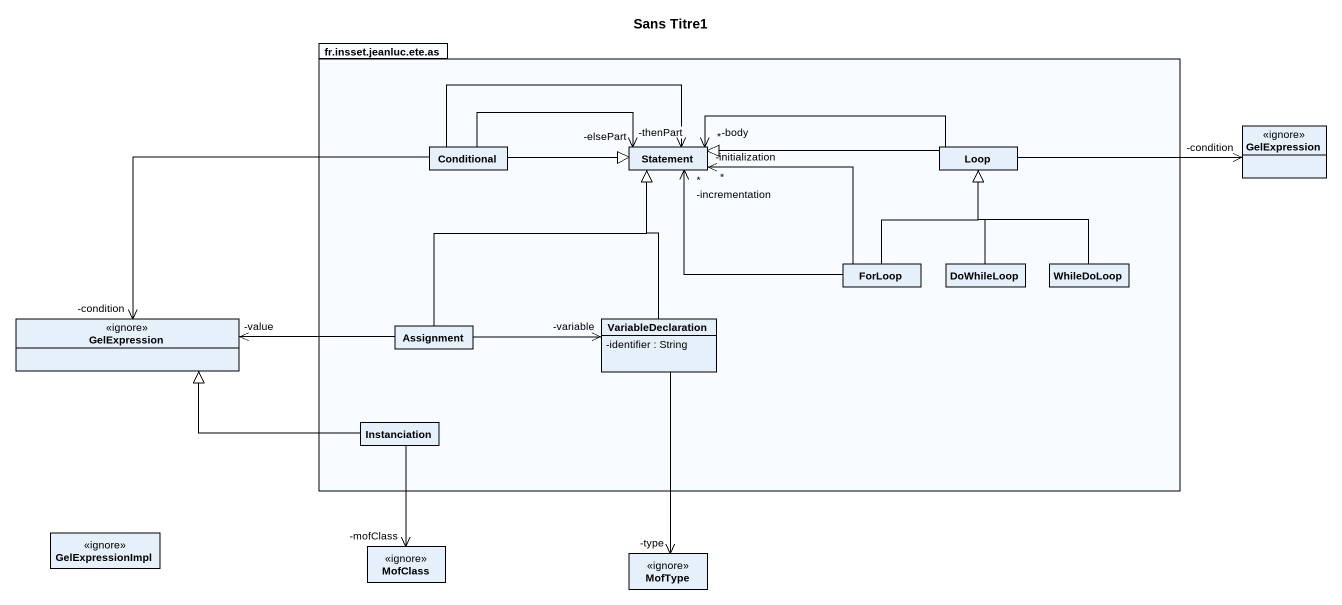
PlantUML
@startuml
title Sans Titre1
hide circle
hide empty members
skinparam classAttributeIconSize 0
package "fr.insset.jeanluc.ete.as" as fr_insset_jeanluc_ete_as {
  class Conditional
  class Statement
  class "Loop" as Loop_
  class ForLoop
  class DoWhileLoop
  class WhileDoLoop
  class Assignment
  class VariableDeclaration {
    -identifier : String
  }
  class Instanciation
}
class GelExpression <<ignore>>
class "GelExpression" as GelExpression_2 <<ignore>>
class GelExpressionImpl <<ignore>>
class MofClass <<ignore>>
class MofType <<ignore>>
Conditional -right-|> Statement
Conditional -right-> "-thenPart" Statement
Conditional -right-> "-elsePart" Statement
Conditional -left-> "-condition" GelExpression_2
Loop_ -right-> "-condition" GelExpression
Loop_ -left-|> Statement
Loop_ -left-> "-body\n*" Statement
ForLoop -left-> "-initialization\n*" Statement
ForLoop -left-> "*\n-incrementation" Statement
ForLoop -up-|> Loop_
DoWhileLoop -up-|> Loop_
WhileDoLoop -up-|> Loop_
Assignment -up-|> Statement
Assignment -left-> "-value" GelExpression_2
Assignment -right-> "-variable" VariableDeclaration
VariableDeclaration -up-|> Statement
VariableDeclaration --> "-type" MofType
Instanciation -left-|> GelExpression_2
Instanciation --> "-mofClass" MofClass
@enduml
